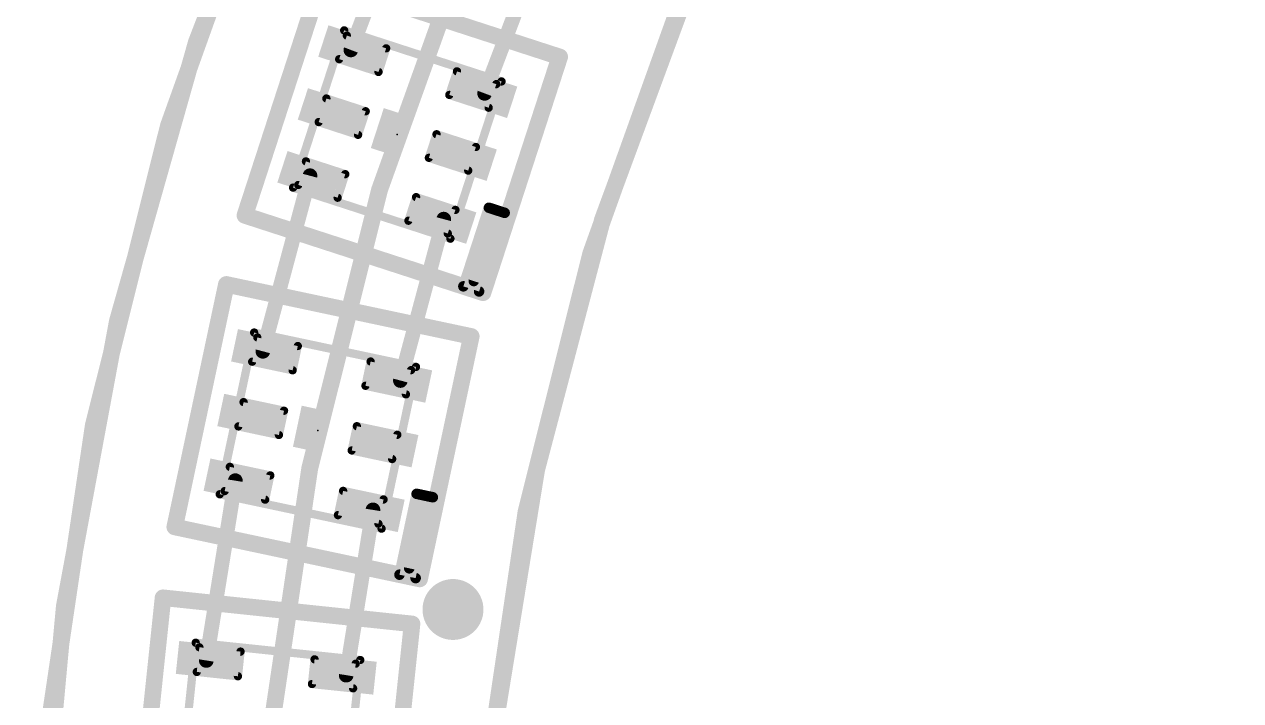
# Model space of a CAD drawing. Extents: x -10 to 92, y -62 to 76.
# Drawn here: x -0.1 to 14.6, y 42.2 to 50.39 of the extents above; entities that cross this region are included whole.
import ezdxf

# ---------------------------------------------------------------- set-up
doc = ezdxf.new("R2010")
doc.units = 0
for name, color, linetype in [('1', 12, 'CONTINUOUS'), ('16', 132, 'CONTINUOUS'), ('18', 110, 'CONTINUOUS'), ('20', 53, 'CONTINUOUS'), ('21', 41, 'CONTINUOUS'), ('23', 53, 'CONTINUOUS'), ('51', 53, 'CONTINUOUS')]:
    doc.layers.add(name, color=color, linetype=linetype)

# ---------------------------------------------------------------- blocks, each defined once
blk = doc.blocks.new('RECT')
blk.add_solid([(-0.5, -0.5), (0.5, -0.5), (-0.5, 0.5), (0.5, 0.5)])
blk = doc.blocks.new('ROUNDV')
at = {"const_width": 0.5}
blk.add_lwpolyline([(0, -0.25, 1), (0, 0.25, 1), (0, -0.25)], format="xyb", dxfattribs=at)

msp = doc.modelspace()

# ---------------------------------------------------------------- linework, layer by layer
at = {"layer": '1'}
for points, const_width in [([(38.1, 76.2, 2.4142), (76.2, 38.1)], 0.2032), ([(38.1, 73.533, 2.4142), (73.533, 38.1)], 0.2032), ([(3.8042, 50.0918, 1), (3.8873, 50.0602)], 0.0889), ([(5.4209, 49.5664, 1), (5.5041, 49.5349)], 0.0889), ([(3.3942, 48.5428, 1), (3.3084, 48.5658)], 0.0889), ([(5.011, 48.0175, 1), (4.9252, 48.0405)], 0.0889), ([(2.7388, 46.4418, 1), (2.8246, 46.4188)], 0.0889), ([(4.4016, 46.0884, 1), (4.4875, 46.0654)], 0.0889), ([(2.4929, 44.8582, 1), (2.4051, 44.8724)], 0.0889), ([(4.1558, 44.5048, 1), (4.068, 44.5189)], 0.0889), ([(2.0544, 42.6974, 1), (2.1422, 42.6832)], 0.0889), ([(3.7451, 42.5197, 1), (3.8329, 42.5055)], 0.0889)]:
    msp.add_lwpolyline(points, format="xyb", dxfattribs=dict(at, const_width=const_width))
at = {"layer": '1', "const_width": 0.1778}
for points in [[(4.6233, 52.1243), (3.8457, 50.076)], [(6.1763, 51.4329), (5.4625, 49.5507)], [(2.7817, 46.4303), (3.3513, 48.5543)], [(4.9681, 48.029), (4.4445, 46.0769)], [(2.0983, 42.6903), (2.449, 44.8653)], [(4.1119, 44.5118), (3.789, 42.5126)]]:
    msp.add_lwpolyline(points, dxfattribs=at)
at = {"layer": '16', "const_width": 0.2032}
for points in [[(38.1, 76.2, 0.4142), (0, 38.1)], [(0, 38.1, 2.4142), (38.1, 76.2)]]:
    msp.add_lwpolyline(points, format="xyb", dxfattribs=at)
at = {"layer": '20', "const_width": 0.2032}
for points in [[(34.29, 70.612, 0.3492), (5.588, 41.91)], [(8.7376, 62.3824, 0.359), (8.7376, 13.8176)]]:
    msp.add_lwpolyline(points, format="xyb", dxfattribs=at)
at = {"layer": '21'}
for points, const_width in [([(38.1, 0, 1), (38.1, 76.2, 1), (38.1, 0)], 0.2032), ([(38.1, 5.334, 1), (38.1, 70.866, 1), (38.1, 5.334)], 0.2032), ([(6.4178, 49.9763, 1), (6.3227, 50.0072)], 0.1), ([(6.3548, 49.9442, 1), (6.3857, 50.0393)], 0.1), ([(5.5243, 48.1971, 1), (5.5046, 48.1367)], 0.0635), ([(5.5446, 48.1571, 1), (5.4842, 48.1767)], 0.0635), ([(2.5798, 48.1215, 1), (2.5489, 48.0264)], 0.1), ([(2.5168, 48.0894, 1), (2.6119, 48.0585)], 0.1), ([(5.6194, 48.1662, 1), (5.5997, 48.1058)], 0.0635), ([(5.6397, 48.1262, 1), (5.5794, 48.1458)], 0.0635), ([(5.5997, 48.1058, 1), (5.6194, 48.1662)], 0.0635), ([(5.7348, 48.0953, 1), (5.6745, 48.1149)], 0.0635), ([(5.6948, 48.0749, 1), (5.7145, 48.1353)], 0.0635), ([(2.3507, 47.2887, 1), (2.3299, 47.1909)], 0.1), ([(2.3892, 47.2294, 1), (2.2914, 47.2502)], 0.1), ([(5.2209, 47.2634, 1), (5.19, 47.1683)], 0.1), ([(5.19, 47.1683, 1), (5.2209, 47.2634)], 0.1), ([(5.2152, 47.246, 1), (5.1956, 47.1856)], 0.0635), ([(5.1752, 47.2256, 1), (5.2356, 47.206)], 0.0635), ([(5.3012, 47.2898, 1), (5.3616, 47.2702)], 0.0635), ([(5.3956, 47.154, 1), (5.4907, 47.1231)], 0.1), ([(5.3858, 47.1238, 1), (5.4054, 47.1842)], 0.0635), ([(5.4277, 47.091, 1), (5.4586, 47.1861)], 0.1), ([(5.3654, 47.1638, 1), (5.4258, 47.1442)], 0.0635), ([(5.3501, 46.6, 1), (5.2523, 46.6208)], 0.1), ([(5.2908, 46.5615, 1), (5.3116, 46.6593)], 0.1), ([(4.6474, 44.7372, 1), (4.6342, 44.6751)], 0.0635), ([(4.6719, 44.6995, 1), (4.6098, 44.7127)], 0.0635), ([(4.7452, 44.7164, 1), (4.732, 44.6543)], 0.0635), ([(4.7697, 44.6787, 1), (4.7076, 44.6919)], 0.0635), ([(4.732, 44.6543, 1), (4.7452, 44.7164)], 0.0635), ([(4.8675, 44.6579, 1), (4.8054, 44.6711)], 0.0635), ([(4.8299, 44.6335, 1), (4.8431, 44.6956)], 0.0635), ([(1.727, 44.3542, 1), (1.7062, 44.2564)], 0.1), ([(1.6677, 44.3157, 1), (1.7655, 44.2949)], 0.1), ([(4.4433, 43.7769, 1), (4.4225, 43.6791)], 0.1), ([(4.4225, 43.6791, 1), (4.4433, 43.7769)], 0.1), ([(4.5205, 43.8116, 1), (4.5826, 43.7984)], 0.0635), ([(4.4395, 43.759, 1), (4.4263, 43.6969)], 0.0635), ([(4.4019, 43.7346, 1), (4.464, 43.7214)], 0.0635), ([(4.5975, 43.693, 1), (4.6596, 43.6798)], 0.0635), ([(4.6285, 43.6864, 1), (4.7264, 43.6656)], 0.1), ([(4.6219, 43.6553, 1), (4.6351, 43.7174)], 0.0635), ([(4.6671, 43.6271, 1), (4.6878, 43.7249)], 0.1), ([(1.58, 43.4989, 1), (1.5695, 43.3995)], 0.1), ([(1.6245, 43.444, 1), (1.525, 43.4544)], 0.1), ([(4.6349, 43.1276, 1), (4.5355, 43.138)], 0.1), ([(4.58, 43.0831, 1), (4.5904, 43.1825)], 0.1)]:
    msp.add_lwpolyline(points, format="xyb", dxfattribs=dict(at, const_width=const_width))
for points, const_width in [([(3.4914, 50.9271), (2.5643, 48.074)], 0.2), ([(6.3702, 49.9917), (3.4914, 50.9271)], 0.2), ([(5.4432, 47.1386), (6.3702, 49.9917)], 0.2), ([(5.2054, 47.2158), (5.5144, 48.1669)], 0.127), ([(5.5144, 48.1669), (5.6095, 48.136)], 0.127), ([(2.5643, 48.074), (5.2054, 47.2158)], 0.2), ([(5.3314, 47.28), (5.6095, 48.136)], 0.127), ([(5.7047, 48.1051), (5.3956, 47.154)], 0.127), ([(5.6095, 48.136), (5.7047, 48.1051)], 0.127), ([(2.3403, 47.2398), (1.7166, 44.3053)], 0.2), ([(5.3012, 46.6104), (2.3403, 47.2398)], 0.2), ([(5.2054, 47.2158), (5.4432, 47.1386)], 0.2), ([(5.3956, 47.154), (5.2054, 47.2158)], 0.127), ([(4.6775, 43.676), (5.3012, 46.6104)], 0.2), ([(4.4329, 43.728), (4.6408, 44.7061)], 0.127), ([(4.5515, 43.805), (4.7386, 44.6853)], 0.127), ([(4.8365, 44.6645), (4.6285, 43.6864)], 0.127), ([(4.6408, 44.7061), (4.7386, 44.6853)], 0.127), ([(4.7386, 44.6853), (4.8365, 44.6645)], 0.127), ([(1.7166, 44.3053), (4.4329, 43.728)], 0.2), ([(4.4329, 43.728), (4.6775, 43.676)], 0.2), ([(4.6285, 43.6864), (4.4329, 43.728)], 0.127), ([(1.5748, 43.4492), (1.2612, 40.4656)], 0.2), ([(4.5852, 43.1328), (1.5748, 43.4492)], 0.2), ([(4.2716, 40.1492), (4.5852, 43.1328)], 0.2)]:
    msp.add_lwpolyline(points, dxfattribs=dict(at, const_width=const_width))
at = {"layer": '23'}
for p in [(4.4069, 49.0525), (3.4468, 45.4711)]:
    msp.add_point(p, dxfattribs=at)
at = {"layer": '51', "const_width": 0.1}
for points in [[(3.1468, 48.4104), (3.7649, 50.3126)], [(3.7043, 49.9642), (3.797, 50.2495)], [(3.7649, 50.3126), (5.667, 49.6945)], [(3.797, 50.2495), (4.2725, 50.095)], [(4.2725, 50.095), (4.1798, 49.8097)], [(4.1798, 49.8097), (3.7043, 49.9642)], [(5.1284, 49.8169), (5.0357, 49.5316)], [(5.604, 49.6624), (5.1284, 49.8169)], [(5.667, 49.6945), (5.0489, 47.7924)], [(5.5113, 49.3771), (5.604, 49.6624)], [(5.0357, 49.5316), (5.5113, 49.3771)], [(3.457, 49.2034), (3.5497, 49.4887)], [(3.5497, 49.4887), (4.0253, 49.3342)], [(4.0253, 49.3342), (3.9326, 49.0489)], [(3.9326, 49.0489), (3.457, 49.2034)], [(4.8812, 49.0561), (4.7885, 48.7708)], [(5.3568, 48.9016), (4.8812, 49.0561)], [(4.7885, 48.7708), (5.2641, 48.6163)], [(5.2641, 48.6163), (5.3568, 48.9016)], [(3.3025, 48.7279), (3.2098, 48.4425)], [(3.7781, 48.5734), (3.3025, 48.7279)], [(3.6854, 48.288), (3.7781, 48.5734)], [(5.0489, 47.7924), (3.1468, 48.4104)], [(3.2098, 48.4425), (3.6854, 48.288)], [(4.634, 48.2952), (4.5413, 48.0099)], [(5.1095, 48.1407), (4.634, 48.2952)], [(5.0168, 47.8554), (5.1095, 48.1407)], [(4.5413, 48.0099), (5.0168, 47.8554)], [(2.2607, 44.7008), (2.6765, 46.6571)], [(2.6527, 46.3044), (2.7151, 46.5978)], [(2.6765, 46.6571), (4.6328, 46.2413)], [(2.7151, 46.5978), (3.2041, 46.4939)], [(3.2041, 46.4939), (3.1418, 46.2004)], [(3.1418, 46.2004), (2.6527, 46.3044)], [(4.0845, 46.3068), (4.0221, 46.0133)], [(4.5735, 46.2028), (4.0845, 46.3068)], [(4.6328, 46.2413), (4.217, 44.285)], [(4.5112, 45.9094), (4.5735, 46.2028)], [(4.0221, 46.0133), (4.5112, 45.9094)], [(2.4864, 45.5219), (2.5487, 45.8153)], [(2.5487, 45.8153), (3.0378, 45.7114)], [(3.0378, 45.7114), (2.9754, 45.4179)], [(2.9754, 45.4179), (2.4864, 45.5219)], [(3.9181, 45.5242), (3.8558, 45.2308)], [(4.4072, 45.4203), (3.9181, 45.5242)], [(4.3448, 45.1268), (4.4072, 45.4203)], [(3.8558, 45.2308), (4.3448, 45.1268)], [(2.3824, 45.0328), (2.32, 44.7394)], [(2.8715, 44.9288), (2.3824, 45.0328)], [(2.8091, 44.6354), (2.8715, 44.9288)], [(4.217, 44.285), (2.2607, 44.7008)], [(2.32, 44.7394), (2.8091, 44.6354)], [(3.7518, 44.7417), (3.6894, 44.4483)], [(4.2409, 44.6378), (3.7518, 44.7417)], [(4.1785, 44.3443), (4.2409, 44.6378)], [(3.6894, 44.4483), (4.1785, 44.3443)], [(1.761, 40.9159), (1.97, 42.9049)], [(1.97, 42.9049), (3.9591, 42.6959)], [(1.9832, 42.5516), (2.0145, 42.85)], [(2.0145, 42.85), (2.5118, 42.7977)], [(2.5118, 42.7977), (2.4804, 42.4993)], [(3.4069, 42.7036), (3.3755, 42.4053)], [(3.9041, 42.6514), (3.4069, 42.7036)], [(3.9591, 42.6959), (3.75, 40.7068)], [(3.8728, 42.353), (3.9041, 42.6514)], [(2.4804, 42.4993), (1.9832, 42.5516)], [(3.3755, 42.4053), (3.8728, 42.353)]]:
    msp.add_lwpolyline(points, dxfattribs=at)
at = {"layer": '51', "const_width": 0.05}
for points in [[(3.7726, 50.3363, 1), (3.7571, 50.2888)], [(3.7886, 50.3048, 1), (3.7411, 50.3203)], [(3.8047, 50.2733, 1), (3.7892, 50.2258)], [(3.8207, 50.2418, 1), (3.7732, 50.2573)], [(4.2963, 50.0873, 1), (4.2487, 50.1028)], [(4.2648, 50.0713, 1), (4.2802, 50.1188)], [(3.712, 49.988, 1), (3.6965, 49.9405)], [(3.6805, 49.972, 1), (3.728, 49.9565)], [(4.1721, 49.7859, 1), (4.1875, 49.8335)], [(5.1362, 49.8407, 1), (5.1207, 49.7931)], [(5.1522, 49.8092, 1), (5.1047, 49.8247)], [(4.156, 49.8175, 1), (4.2036, 49.802)], [(5.6277, 49.6547, 1), (5.5802, 49.6701)], [(5.5962, 49.6386, 1), (5.6117, 49.6862)], [(5.6907, 49.6868, 1), (5.6432, 49.7022)], [(5.6592, 49.6707, 1), (5.6747, 49.7183)], [(5.0435, 49.5554, 1), (5.028, 49.5078)], [(5.012, 49.5393, 1), (5.0595, 49.5239)], [(3.5575, 49.5125, 1), (3.542, 49.4649)], [(3.5735, 49.481, 1), (3.526, 49.4964)], [(5.4875, 49.3848, 1), (5.535, 49.3694)], [(5.5035, 49.3533, 1), (5.519, 49.4009)], [(4.0491, 49.3265, 1), (4.0015, 49.3419)], [(4.0175, 49.3104, 1), (4.033, 49.358)], [(3.4648, 49.2272, 1), (3.4493, 49.1796)], [(3.4333, 49.2111, 1), (3.4808, 49.1957)], [(3.9088, 49.0566, 1), (3.9563, 49.0412)], [(3.9248, 49.0251, 1), (3.9403, 49.0727)], [(4.889, 49.0799, 1), (4.8735, 49.0323)], [(4.905, 49.0484, 1), (4.8574, 49.0638)], [(4.7962, 48.7945, 1), (4.7808, 48.747)], [(5.3805, 48.8938, 1), (5.333, 48.9093)], [(5.349, 48.8778, 1), (5.3645, 48.9253)], [(3.3103, 48.7516, 1), (3.2948, 48.7041)], [(3.3263, 48.7201, 1), (3.2788, 48.7356)], [(4.7647, 48.7785, 1), (4.8123, 48.763)], [(3.8018, 48.5656, 1), (3.7543, 48.5811)], [(3.7703, 48.5496, 1), (3.7858, 48.5971)], [(5.2403, 48.624, 1), (5.2878, 48.6085)], [(5.2563, 48.5925, 1), (5.2718, 48.64)], [(3.123, 48.4182, 1), (3.1706, 48.4027)], [(3.1546, 48.4342, 1), (3.1391, 48.3867)], [(3.2176, 48.4663, 1), (3.2021, 48.4188)], [(3.1861, 48.4503, 1), (3.2336, 48.4348)], [(3.6616, 48.2958, 1), (3.7091, 48.2803)], [(3.6776, 48.2643, 1), (3.6931, 48.3118)], [(4.6417, 48.319, 1), (4.6263, 48.2715)], [(4.6578, 48.2875, 1), (4.6102, 48.303)], [(5.1333, 48.133, 1), (5.0858, 48.1485)], [(5.1018, 48.117, 1), (5.1173, 48.1645)], [(4.549, 48.0337, 1), (4.5336, 47.9861)], [(4.5175, 48.0176, 1), (4.5651, 48.0022)], [(4.9931, 47.8631, 1), (5.0406, 47.8477)], [(5.0091, 47.8316, 1), (5.0246, 47.8792)], [(5.0252, 47.8001, 1), (5.0727, 47.7847)], [(5.0412, 47.7686, 1), (5.0567, 47.8162)], [(2.6817, 46.6816, 1), (2.6713, 46.6327)], [(2.701, 46.6519, 1), (2.6521, 46.6623)], [(2.7203, 46.6223, 1), (2.7099, 46.5734)], [(2.7395, 46.5926, 1), (2.6906, 46.603)], [(3.2286, 46.4887, 1), (3.1797, 46.4991)], [(3.1989, 46.4694, 1), (3.2093, 46.5183)], [(2.6579, 46.3288, 1), (2.6475, 46.2799)], [(2.6282, 46.3096, 1), (2.6771, 46.2992)], [(4.0897, 46.3312, 1), (4.0793, 46.2823)], [(4.1089, 46.3016, 1), (4.06, 46.312)], [(3.1173, 46.2056, 1), (3.1662, 46.1952)], [(3.1366, 46.176, 1), (3.147, 46.2249)], [(4.598, 46.1976, 1), (4.5491, 46.208)], [(4.5683, 46.1783, 1), (4.5787, 46.2273)], [(4.6573, 46.2361, 1), (4.6084, 46.2465)], [(4.6276, 46.2169, 1), (4.638, 46.2658)], [(4.0273, 46.0378, 1), (4.0169, 45.9889)], [(3.9976, 46.0185, 1), (4.0465, 46.0081)], [(4.4867, 45.9146, 1), (4.5356, 45.9042)], [(4.506, 45.8849, 1), (4.5164, 45.9338)], [(2.5539, 45.8398, 1), (2.5435, 45.7909)], [(2.5732, 45.8101, 1), (2.5243, 45.8205)], [(3.0623, 45.7062, 1), (3.0133, 45.7166)], [(3.0326, 45.6869, 1), (3.043, 45.7358)], [(2.4916, 45.5463, 1), (2.4812, 45.4974)], [(2.4619, 45.5271, 1), (2.5108, 45.5167)], [(2.951, 45.4231, 1), (2.9999, 45.4127)], [(2.9702, 45.3935, 1), (2.9806, 45.4424)], [(3.9233, 45.5487, 1), (3.9129, 45.4998)], [(3.9426, 45.519, 1), (3.8937, 45.5294)], [(4.4317, 45.4151, 1), (4.3828, 45.4255)], [(4.402, 45.3958, 1), (4.4124, 45.4447)], [(3.861, 45.2553, 1), (3.8506, 45.2063)], [(3.8313, 45.236, 1), (3.8802, 45.2256)], [(4.3204, 45.132, 1), (4.3693, 45.1216)], [(4.3396, 45.1024, 1), (4.35, 45.1513)], [(2.3876, 45.0573, 1), (2.3772, 45.0083)], [(2.4069, 45.0276, 1), (2.3579, 45.038)], [(2.8959, 44.9236, 1), (2.847, 44.934)], [(2.8663, 44.9044, 1), (2.8767, 44.9533)], [(2.2659, 44.7253, 1), (2.2555, 44.6764)], [(2.2363, 44.706, 1), (2.2852, 44.6956)], [(2.3252, 44.7638, 1), (2.3148, 44.7149)], [(2.2956, 44.7446, 1), (2.3445, 44.7342)], [(3.757, 44.7662, 1), (3.7466, 44.7173)], [(3.7763, 44.7365, 1), (3.7274, 44.7469)], [(2.7846, 44.6406, 1), (2.8336, 44.6302)], [(2.8039, 44.6109, 1), (2.8143, 44.6599)], [(4.2653, 44.6326, 1), (4.2164, 44.643)], [(4.2357, 44.6133, 1), (4.2461, 44.6622)], [(3.6946, 44.4727, 1), (3.6842, 44.4238)], [(3.665, 44.4535, 1), (3.7139, 44.4431)], [(4.1541, 44.3495, 1), (4.203, 44.3391)], [(4.1733, 44.3199, 1), (4.1837, 44.3688)], [(4.1926, 44.2902, 1), (4.2415, 44.2798)], [(4.2118, 44.2606, 1), (4.2222, 44.3095)], [(1.9727, 42.9298, 1), (1.9674, 42.88)], [(1.9949, 42.9023, 1), (1.9452, 42.9075)], [(2.0172, 42.8748, 1), (2.0119, 42.8251)], [(2.0394, 42.8473, 1), (1.9897, 42.8526)], [(2.5367, 42.7951, 1), (2.4869, 42.8003)], [(2.5092, 42.7728, 1), (2.5144, 42.8226)], [(3.4095, 42.7285, 1), (3.4043, 42.6788)], [(3.4317, 42.701, 1), (3.382, 42.7062)], [(3.929, 42.6487, 1), (3.8793, 42.654)], [(3.9015, 42.6265, 1), (3.9068, 42.6762)], [(3.984, 42.6932, 1), (3.9342, 42.6985)], [(3.9565, 42.671, 1), (3.9617, 42.7207)], [(1.9858, 42.5765, 1), (1.9806, 42.5267)], [(1.9583, 42.5542, 1), (2.0081, 42.549)], [(2.4556, 42.5019, 1), (2.5053, 42.4967)], [(2.4778, 42.4745, 1), (2.4831, 42.5242)], [(3.3781, 42.4301, 1), (3.3729, 42.3804)], [(3.3507, 42.4079, 1), (3.4004, 42.4026)], [(3.8479, 42.3556, 1), (3.8976, 42.3504)], [(3.8702, 42.3281, 1), (3.8754, 42.3779)]]:
    msp.add_lwpolyline(points, format="xyb", dxfattribs=at)

# ---------------------------------------------------------------- block references
at = {"layer": '1', "xscale": 0.7, "yscale": 0.4}
for p, rotation in [((3.8457, 50.076), 342), ((5.4625, 49.5507), 342), ((3.5985, 49.3151), 342), ((5.2153, 48.7898), 342), ((3.3513, 48.5543), 342), ((4.9681, 48.029), 342), ((2.7817, 46.4303), 348), ((4.4445, 46.0769), 348), ((2.6154, 45.6478), 348), ((4.2782, 45.2944), 348), ((2.449, 44.8653), 348), ((4.1119, 44.5118), 348), ((2.0983, 42.6903), 354), ((3.789, 42.5126), 354)]:
    msp.add_blockref('RECT', p, dxfattribs=dict(at, rotation=rotation))
at = {"layer": '18', "xscale": 0.7366, "yscale": 0.7366}
msp.add_blockref('ROUNDV', (5.08, 43.307), dxfattribs=at)
msp.add_blockref('ROUNDV', (5.08, 43.307), dxfattribs=at)
at = {"layer": '51', "xscale": 0.508, "yscale": 0.254}
for p, rotation in [((4.2861, 49.0917), 252), ((3.3226, 45.4975), 258)]:
    msp.add_blockref('RECT', p, dxfattribs=dict(at, rotation=rotation))

doc.saveas('drawing.dxf')
